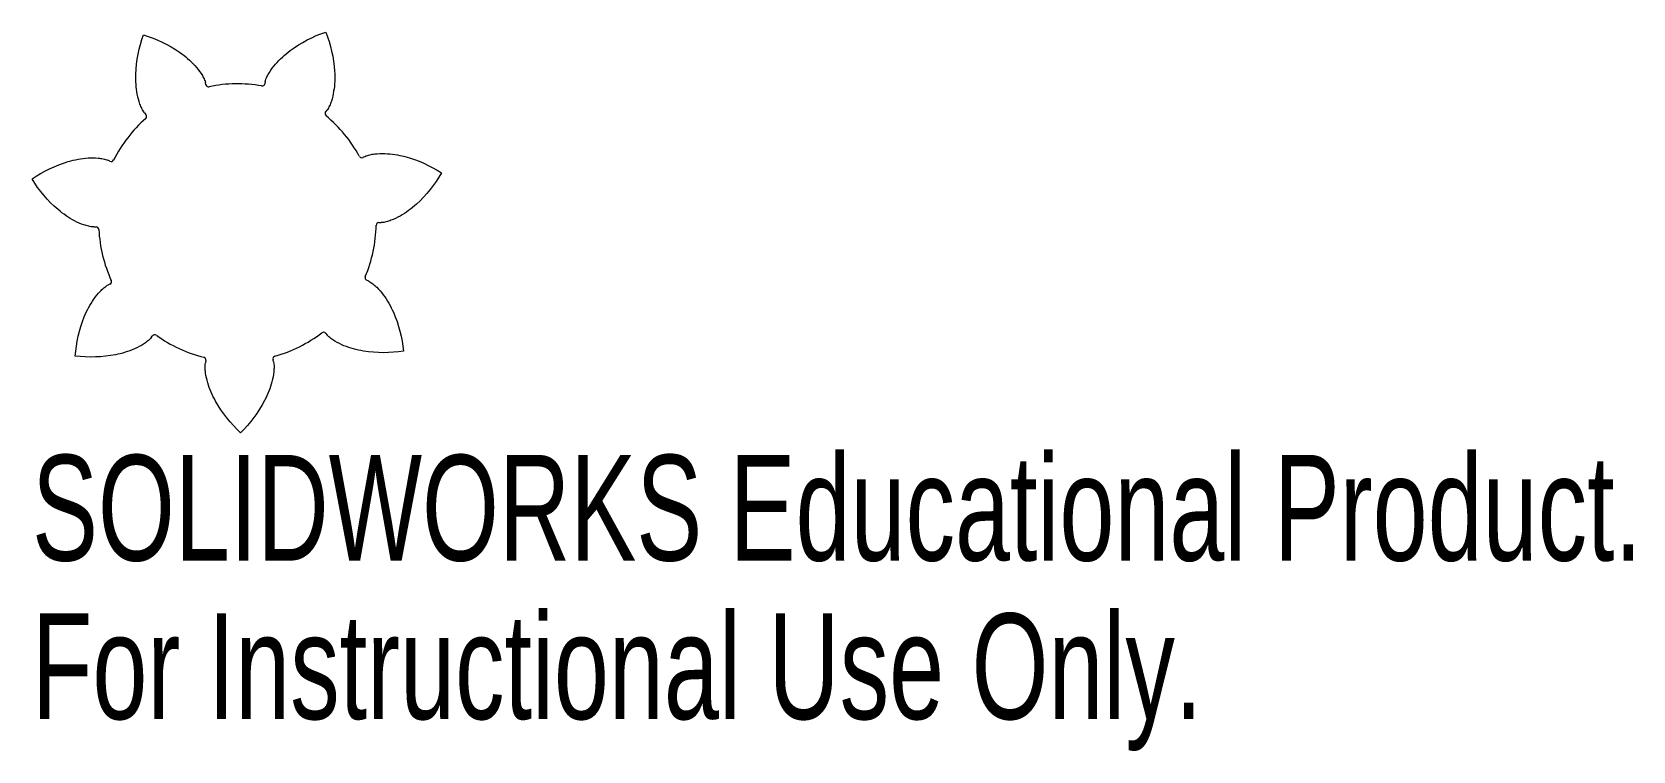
# Model space of a CAD drawing. Header units: inches. Extents: x -0.37 to 2.51, y -0.95 to 0.34.
import ezdxf

# ---------------------------------------------------------------- set-up
doc = ezdxf.new("R2010")
doc.units = ezdxf.units.IN
doc.header["$MEASUREMENT"] = 0
doc.styles.add('SLDTEXTSTYLE0', font='TXT', dxfattribs={"width": 0.7})

msp = doc.modelspace()

# ---------------------------------------------------------------- linework, layer by layer
at = {"color": 7, "linetype": 'Continuous', "lineweight": 15}
for p, q in [((-0.0567, 0.2484), (-0.0576, 0.2524)), ((0.0501, 0.254), (0.0493, 0.25)), ((0.1589, 0.1992), (0.1615, 0.2024)), ((-0.1674, 0.1975), (-0.1648, 0.1944)), ((0.2299, 0.1192), (0.2262, 0.1173)), ((-0.2296, 0.1105), (-0.2333, 0.1123)), ((-0.2588, -0.0078), (-0.2547, -0.0076)), ((0.2549, 0), (0.259, 0)), ((-0.2296, -0.1106), (-0.2333, -0.1124)), ((0.2366, -0.1054), (0.2328, -0.1037)), ((0.1589, -0.1993), (0.1615, -0.2025)), ((-0.1553, -0.2072), (-0.1529, -0.204)), ((-0.0567, -0.2485), (-0.0576, -0.2525)), ((0.0651, -0.2507), (0.0641, -0.2467))]:
    msp.add_line(p, q, dxfattribs=at)
for centre, radius, start, end in [((-0.0519, 0.2495), 0.00492, 192.8571, 281.751), ((0, 0), 0.25, 79.9569, 101.751), ((0.0445, 0.251), 0.00492, 259.9569, 348.8508), ((0, 0), 0.25, 131.3855, 153.1795), ((-0.1685, 0.1912), 0.00492, 311.3855, 40.2793), ((0.1628, 0.1962), 0.00492, 141.4286, 230.3224), ((0, 0), 0.25, 28.5284, 50.3224), ((0.224, 0.1217), 0.00492, 208.5284, 297.4222), ((-0.2275, 0.115), 0.00492, 244.2857, 333.1795), ((-0.2546, -0.0126), 0.00492, 2.8141, 91.7079), ((0, 0), 0.25, 182.8141, 204.6081), ((0, 0), 0.25, 337.0998, 358.8938), ((0.2549, -0.005), 0.00492, 90, 178.8938), ((-0.2318, -0.1062), 0.00492, 295.7143, 24.6081), ((0.2348, -0.0992), 0.00492, 157.0998, 245.9936), ((0, 0), 0.25, 285.6712, 307.4653), ((0.1551, -0.2024), 0.00492, 38.5714, 127.4653), ((-0.149, -0.2069), 0.00492, 54.2427, 143.1365), ((0, 0), 0.25, 234.2427, 256.0367), ((-0.0615, -0.2474), 0.00492, 347.1429, 76.0367), ((0.0689, -0.2455), 0.00492, 105.6712, 194.5651)]:
    msp.add_arc(centre, radius, start, end, dxfattribs=at)
for points, knots in [([(-0.1674, 0.1975), (-0.1684, 0.1987), (-0.1692, 0.2), (-0.1707, 0.2026), (-0.1714, 0.2039), (-0.1734, 0.208), (-0.1746, 0.2108), (-0.1777, 0.2193), (-0.1792, 0.2252), (-0.1827, 0.2431), (-0.1834, 0.2552), (-0.1824, 0.2915), (-0.1773, 0.3155), (-0.1692, 0.3384)], [0, 0, 0, 0, 0.03125, 0.03125, 0.0625, 0.0625, 0.125, 0.125, 0.25, 0.25, 0.5, 0.5, 1, 1, 1, 1]), ([(-0.1692, 0.3384), (-0.1461, 0.3311), (-0.1239, 0.3208), (-0.0942, 0.2999), (-0.0849, 0.2919), (-0.0727, 0.2785), (-0.0689, 0.2737), (-0.0639, 0.2661), (-0.0624, 0.2635), (-0.0603, 0.2595), (-0.0597, 0.2581), (-0.0585, 0.2553), (-0.058, 0.2539), (-0.0576, 0.2524)], [0, 0, 0, 0, 0.5, 0.5, 0.75, 0.75, 0.875, 0.875, 0.9375, 0.9375, 0.96875, 0.96875, 1, 1, 1, 1]), ([(0.0501, 0.254), (0.0504, 0.2555), (0.0509, 0.257), (0.052, 0.2598), (0.0526, 0.2612), (0.0545, 0.2653), (0.056, 0.2679), (0.0608, 0.2757), (0.0644, 0.2805), (0.0762, 0.2943), (0.0852, 0.3025), (0.1143, 0.3244), (0.1362, 0.3353), (0.1591, 0.3433)], [0, 0, 0, 0, 0.03125, 0.03125, 0.0625, 0.0625, 0.125, 0.125, 0.25, 0.25, 0.5, 0.5, 1, 1, 1, 1]), ([(0.1591, 0.3433), (0.1678, 0.3207), (0.1736, 0.2969), (0.1758, 0.2606), (0.1754, 0.2484), (0.1724, 0.2305), (0.1711, 0.2245), (0.1683, 0.2159), (0.1672, 0.2131), (0.1653, 0.2089), (0.1646, 0.2076), (0.1632, 0.2049), (0.1624, 0.2036), (0.1615, 0.2024)], [0, 0, 0, 0, 0.5, 0.5, 0.75, 0.75, 0.875, 0.875, 0.9375, 0.9375, 0.96875, 0.96875, 1, 1, 1, 1]), ([(-0.3701, 0.0786), (-0.35, 0.0922), (-0.3281, 0.1032), (-0.2932, 0.1133), (-0.2812, 0.1156), (-0.2631, 0.1168), (-0.257, 0.1168), (-0.248, 0.1159), (-0.245, 0.1155), (-0.2405, 0.1146), (-0.239, 0.1143), (-0.2361, 0.1134), (-0.2347, 0.113), (-0.2333, 0.1123)], [0, 0, 0, 0, 0.5, 0.5, 0.75, 0.75, 0.875, 0.875, 0.9375, 0.9375, 0.96875, 0.96875, 1, 1, 1, 1]), ([(0.2299, 0.1192), (0.2312, 0.1199), (0.2327, 0.1204), (0.2356, 0.1213), (0.237, 0.1217), (0.2414, 0.1228), (0.2444, 0.1233), (0.2534, 0.1244), (0.2595, 0.1246), (0.2777, 0.124), (0.2897, 0.122), (0.3249, 0.1129), (0.3471, 0.1026), (0.3676, 0.0896)], [0, 0, 0, 0, 0.03125, 0.03125, 0.0625, 0.0625, 0.125, 0.125, 0.25, 0.25, 0.5, 0.5, 1, 1, 1, 1]), ([(0.3676, 0.0896), (0.3554, 0.0687), (0.3404, 0.0493), (0.3134, 0.0251), (0.3036, 0.0178), (0.2877, 0.0089), (0.2823, 0.0062), (0.2738, 0.0031), (0.2709, 0.0021), (0.2665, 0.001), (0.265, 0.0007), (0.262, 0.0002), (0.2605, 0), (0.259, 0)], [0, 0, 0, 0, 0.5, 0.5, 0.75, 0.75, 0.875, 0.875, 0.9375, 0.9375, 0.96875, 0.96875, 1, 1, 1, 1]), ([(-0.2588, -0.0078), (-0.2604, -0.0078), (-0.2619, -0.0076), (-0.2649, -0.0072), (-0.2664, -0.0069), (-0.2708, -0.0059), (-0.2737, -0.0051), (-0.2823, -0.0022), (-0.2879, 0.0003), (-0.304, 0.0087), (-0.3139, 0.0157), (-0.3417, 0.0391), (-0.3573, 0.0581), (-0.3701, 0.0786)], [0, 0, 0, 0, 0.03125, 0.03125, 0.0625, 0.0625, 0.125, 0.125, 0.25, 0.25, 0.5, 0.5, 1, 1, 1, 1]), ([(-0.2923, -0.2404), (-0.2903, -0.2162), (-0.2852, -0.1922), (-0.2714, -0.1586), (-0.2658, -0.1478), (-0.2554, -0.1329), (-0.2516, -0.1282), (-0.2453, -0.1216), (-0.2431, -0.1195), (-0.2396, -0.1166), (-0.2384, -0.1157), (-0.2359, -0.1139), (-0.2347, -0.1131), (-0.2333, -0.1124)], [0, 0, 0, 0, 0.5, 0.5, 0.75, 0.75, 0.875, 0.875, 0.9375, 0.9375, 0.96875, 0.96875, 1, 1, 1, 1]), ([(0.2366, -0.1054), (0.238, -0.106), (0.2392, -0.1068), (0.2418, -0.1085), (0.243, -0.1094), (0.2466, -0.1122), (0.2488, -0.1143), (0.2553, -0.1206), (0.2592, -0.1252), (0.2701, -0.1398), (0.276, -0.1504), (0.2909, -0.1836), (0.2967, -0.2074), (0.2993, -0.2315)], [0, 0, 0, 0, 0.03125, 0.03125, 0.0625, 0.0625, 0.125, 0.125, 0.25, 0.25, 0.5, 0.5, 1, 1, 1, 1]), ([(-0.1553, -0.2072), (-0.1563, -0.2085), (-0.1573, -0.2095), (-0.1595, -0.2116), (-0.1607, -0.2126), (-0.1642, -0.2154), (-0.1667, -0.2172), (-0.1743, -0.2221), (-0.1797, -0.2249), (-0.1963, -0.2322), (-0.208, -0.2357), (-0.2437, -0.2428), (-0.2682, -0.2431), (-0.2923, -0.2404)], [0, 0, 0, 0, 0.03125, 0.03125, 0.0625, 0.0625, 0.125, 0.125, 0.25, 0.25, 0.5, 0.5, 1, 1, 1, 1]), ([(0.2993, -0.2315), (0.2754, -0.235), (0.2508, -0.2354), (0.215, -0.2294), (0.2032, -0.2263), (0.1864, -0.2194), (0.1809, -0.2168), (0.1731, -0.2121), (0.1706, -0.2105), (0.167, -0.2077), (0.1658, -0.2067), (0.1635, -0.2047), (0.1624, -0.2037), (0.1615, -0.2025)], [0, 0, 0, 0, 0.5, 0.5, 0.75, 0.75, 0.875, 0.875, 0.9375, 0.9375, 0.96875, 0.96875, 1, 1, 1, 1]), ([(0.0057, -0.3784), (-0.012, -0.3618), (-0.0276, -0.3429), (-0.0452, -0.3111), (-0.0502, -0.3), (-0.0553, -0.2825), (-0.0567, -0.2766), (-0.0579, -0.2676), (-0.0581, -0.2646), (-0.0582, -0.2601), (-0.0582, -0.2585), (-0.0581, -0.2555), (-0.058, -0.254), (-0.0576, -0.2525)], [0, 0, 0, 0, 0.5, 0.5, 0.75, 0.75, 0.875, 0.875, 0.9375, 0.9375, 0.96875, 0.96875, 1, 1, 1, 1]), ([(0.0651, -0.2507), (0.0655, -0.2522), (0.0657, -0.2537), (0.0659, -0.2567), (0.066, -0.2582), (0.066, -0.2627), (0.0658, -0.2658), (0.0649, -0.2748), (0.0637, -0.2808), (0.0591, -0.2983), (0.0545, -0.3096), (0.0378, -0.3419), (0.0228, -0.3613), (0.0057, -0.3784)], [0, 0, 0, 0, 0.03125, 0.03125, 0.0625, 0.0625, 0.125, 0.125, 0.25, 0.25, 0.5, 0.5, 1, 1, 1, 1])]:
    msp.add_open_spline(points, degree=3, knots=knots, dxfattribs=at)

# ---------------------------------------------------------------- texts
at = {"color": 7, "linetype": 'Continuous', "char_height": 0.1903, "attachment_point": 1, "style": 'SLDTEXTSTYLE0'}
for s, insert in [('SOLIDWORKS Educational Product.', (-0.3701, -0.4185)), ('For Instructional Use Only.', (-0.3701, -0.704))]:
    msp.add_mtext(s, dxfattribs=dict(at, insert=insert))

doc.saveas('drawing.dxf')
